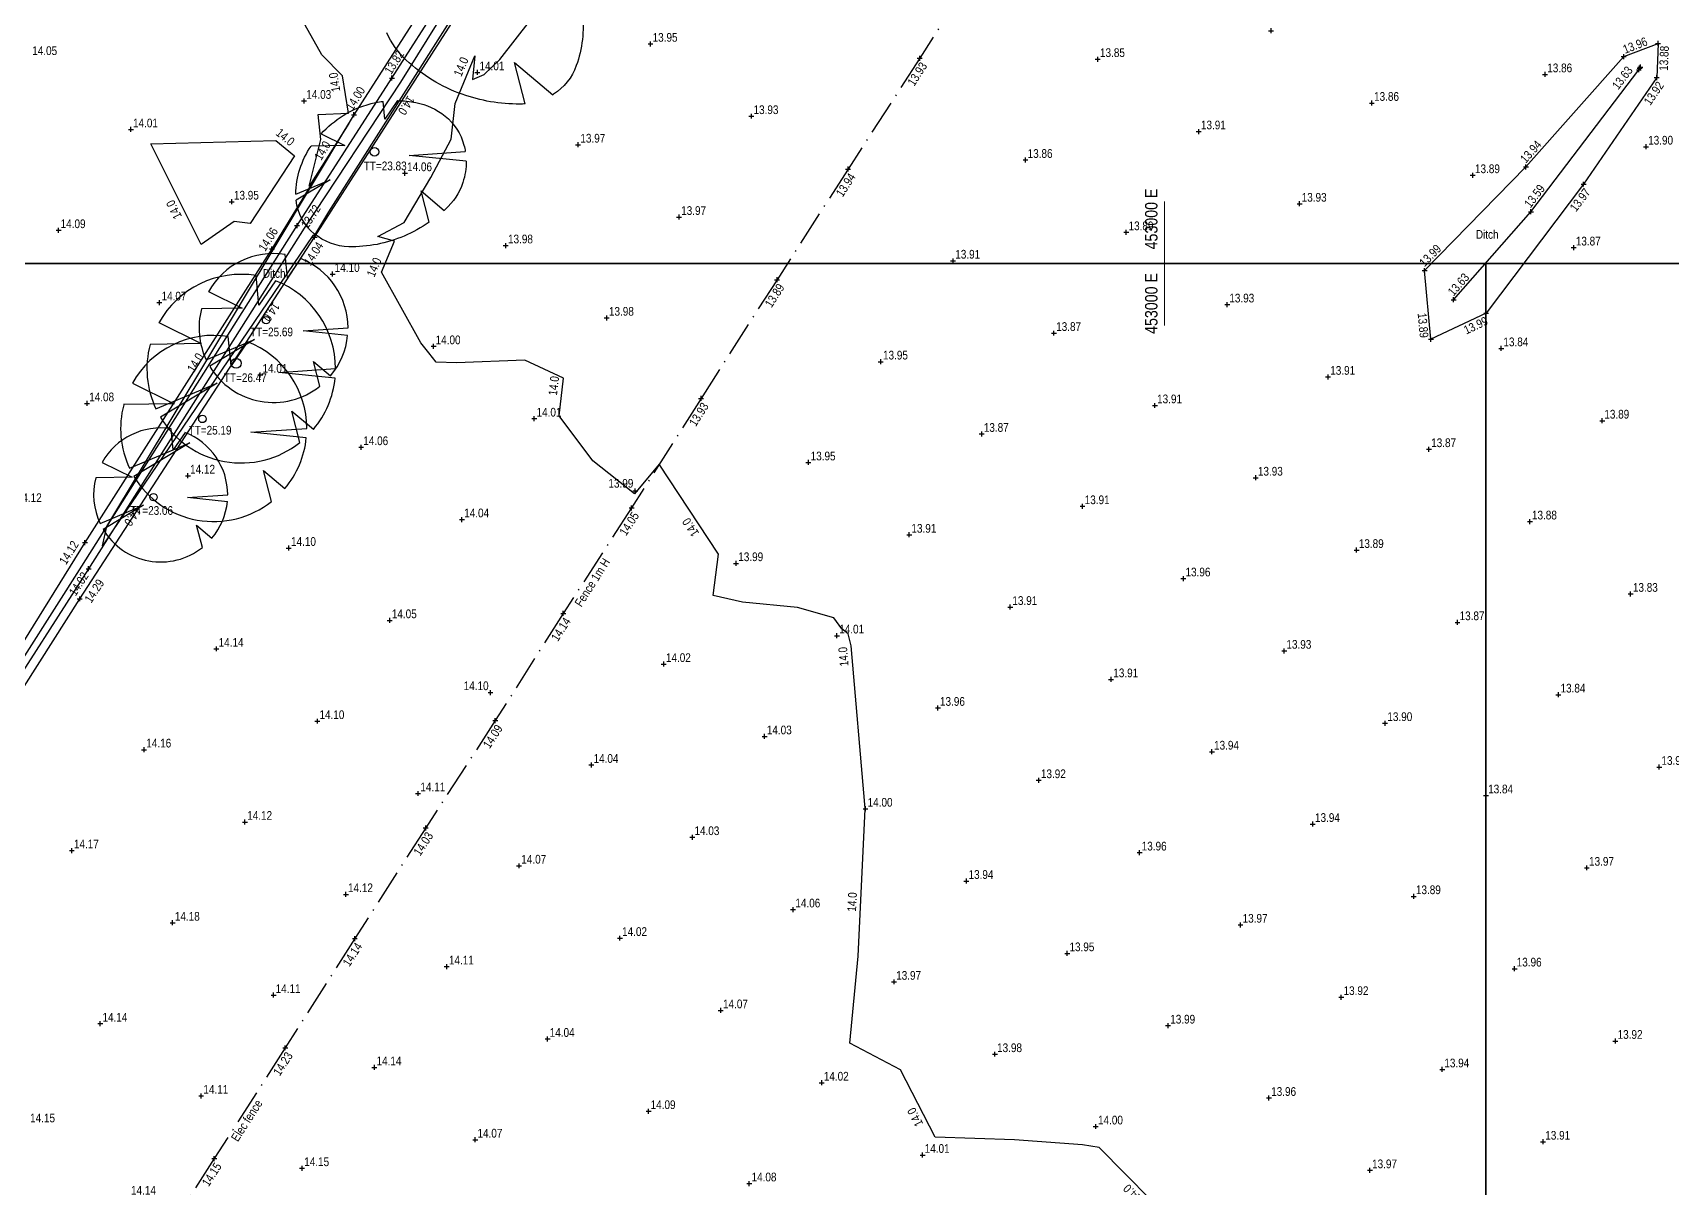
# Model space of a CAD drawing. Extents: x 452260 to 454003, y 451265 to 453203.
# Drawn here: x 452908.8 to 453040.8, y 452652.4 to 452745.5 of the extents above; entities that cross this region are included whole.
import ezdxf
from ezdxf.enums import TextEntityAlignment as Align

# ---------------------------------------------------------------- set-up
doc = ezdxf.new("R2010")
doc.units = 0
doc.header["$LTSCALE"] = 0.7
doc.header["$MEASUREMENT"] = 0
doc.header["$PDMODE"] = 2
doc.header["$PDSIZE"] = 0.2
doc.linetypes.add('Dash-Dot', pattern=[6, 4, -1, 0, -1])
doc.linetypes.add('DASHED', pattern=[5442.857143, 3628.571429, -1814.285714])
for name, color, linetype, lineweight in [('Border', 7, 'Continuous', 25), ('FFS_Tree Top Levels', 94, 'Continuous', 25), ('FPS_Bottom of Bank', 7, 'DASHED', 25), ('FPS_Contours-Minor', 184, 'Continuous', 25), ('FPS_Fence', 42, 'Dash-Dot', 25), ('FPS_Grid', 7, 'Continuous', 13), ('FPS_Invert Level', 7, 'Continuous', 25), ('FPS_Levels', 7, 'Continuous', 25), ('FPS_Spot Levels', 7, 'Continuous', 25), ('FPS_Text', 7, 'Continuous', 25), ('FPS_Top of Bank', 7, 'DASHED', 25), ('FPS_Trees', 77, 'Continuous', 25)]:
    doc.layers.add(name, color=color, linetype=linetype, lineweight=lineweight)
doc.styles.add('Default', font='ARIALN.TTF')
doc.styles.get("Standard").update_dxf_attribs({"font": 'ARIALN.TTF'})

msp = doc.modelspace()

# ---------------------------------------------------------------- linework, layer by layer
at = {"layer": 'Border'}
for points in [[(452587.68, 453140.97), (453126.3, 453140.97), (453126.3, 452726.87), (452587.68, 452726.87)], [(452487.26, 452726.87), (453025.89, 452726.87), (453025.89, 452312.76), (452487.26, 452312.76)], [(453025.89, 452726.87), (453564.51, 452726.87), (453564.51, 452312.76), (453025.89, 452312.76)]]:
    msp.add_lwpolyline(points, close=True, dxfattribs=at)
at = {"layer": 'FPS_Bottom of Bank'}
for p, q in [((452937.76, 452741.82, 13.82), (452950.4, 452761.69, 13.74)), ((452950.82, 452761.38, 13.74), (452938.45, 452741.49, 13.82)), ((453029.52, 452731.05, 13.59), (453038.21, 452742.49, 13.63)), ((452930.12, 452729.93, 13.72), (452937.76, 452741.82, 13.82)), ((452938.45, 452741.49, 13.82), (452930.7, 452729.71, 13.84)), ((453023.29, 452723.95, 13.63), (453029.52, 452731.05, 13.59)), ((452912.77, 452702.48, 14.04), (452930.12, 452729.93, 13.72)), ((452930.7, 452729.71, 13.84), (452913.32, 452702.27, 14.02)), ((452913.32, 452702.27, 14.02), (452889.54, 452665.2, 14.03)), ((452903.53, 452687.94, 14.05), (452912.77, 452702.48, 14.04))]:
    msp.add_line(p, q, dxfattribs=at)
for p in [(453038.21, 452742.49, 13.63), (452937.76, 452741.82, 13.82), (453029.52, 452731.05, 13.59), (452930.12, 452729.93, 13.72), (453023.29, 452723.95, 13.63), (452913.32, 452702.27, 14.02)]:
    msp.add_point(p, dxfattribs=at)
at = {"layer": 'FPS_Contours-Minor', "elevation": 14, "flags": 128}
for points in [[(452946.05, 452752.16), (452932.66, 452731.05), (452931.51, 452729.15), (452931.38, 452729.13), (452915.2, 452705.25), (452914.44, 452704.11), (452914.79, 452705.68), (452928.44, 452728.38), (452934.28, 452738.17), (452931.08, 452733.12), (452932.04, 452736.87), (452931.82, 452738.88), (452934.25, 452738.98), (452933.77, 452741.99), (452932.11, 452743.7), (452927.25, 452752.36)], [(453001, 452649.28), (452994.74, 452655.62), (452993.4, 452655.84), (452987.91, 452656.24), (452981.53, 452656.45), (452978.72, 452661.89), (452974.66, 452664.03), (452975.32, 452671.05), (452975.89, 452682.91), (452975.87, 452682.96), (452975.85, 452683.28), (452974.76, 452696.06), (452974.52, 452697.03), (452974.01, 452697.43), (452973.37, 452698.33), (452970.43, 452699.16), (452966, 452699.58), (452963.63, 452700.12), (452964.07, 452703.46), (452959.3, 452710.71), (452957.31, 452708.32), (452953.95, 452710.98), (452951.22, 452714.61), (452951.57, 452717.63), (452948.46, 452719.08), (452942.96, 452718.86), (452941.32, 452718.92), (452940.74, 452719.68), (452940.09, 452720.48), (452936.91, 452726.18), (452937.96, 452728.68), (452936.62, 452729.06), (452938.75, 452730.17), (452940.88, 452733.82), (452942.54, 452736.89), (452942.84, 452739.77), (452944.45, 452743.6), (452944.24, 452741.7), (452945.18, 452742.12), (452946.46, 452743.31), (452951.21, 452749.45)]]:
    msp.add_lwpolyline(points, dxfattribs=at)
msp.add_lwpolyline([(452926.33, 452730.11), (452925.06, 452730.27), (452922.38, 452728.4), (452918.33, 452736.53), (452928.4, 452736.79), (452929.91, 452735.55)], close=True, dxfattribs=at)
at = {"layer": 'FPS_Fence'}
for p, q in [((452985.98, 452752.36, 13.89), (452980.28, 452743.42, 13.93)), ((452980.28, 452743.42, 13.93), (452974.51, 452734.49, 13.94)), ((452974.51, 452734.49, 13.94), (452968.78, 452725.57, 13.89)), ((452968.78, 452725.57, 13.89), (452962.66, 452716, 13.93)), ((452962.66, 452716, 13.93), (452957.06, 452707.18, 14.05)), ((452957.06, 452707.18, 14.05), (452951.56, 452698.67, 14.14)), ((452951.56, 452698.67, 14.14), (452946.08, 452690.03, 14.09)), ((452946.08, 452690.03, 14.09), (452940.48, 452681.38, 14.03)), ((452940.48, 452681.38, 14.03), (452934.77, 452672.47, 14.14)), ((452934.77, 452672.47, 14.14), (452929.17, 452663.66, 14.23)), ((452929.17, 452663.66, 14.23), (452923.44, 452654.73, 14.15)), ((452923.44, 452654.73, 14.15), (452917.72, 452645.86, 14.14))]:
    msp.add_line(p, q, dxfattribs=at)
for p in [(452980.28, 452743.42, 13.93), (452974.51, 452734.49, 13.94), (452968.78, 452725.57, 13.89), (452962.66, 452716, 13.93), (452957.06, 452707.18, 14.05), (452951.56, 452698.67, 14.14), (452946.08, 452690.03, 14.09), (452940.48, 452681.38, 14.03), (452934.77, 452672.47, 14.14), (452929.17, 452663.66, 14.23), (452923.44, 452654.73, 14.15)]:
    msp.add_point(p, dxfattribs=at)
at = {"layer": 'FPS_Grid'}
for p, q in [((453000, 452726.87), (453000, 452731.87)), ((453000, 452721.87), (453000, 452726.87))]:
    msp.add_line(p, q, dxfattribs=at)
at = {"layer": 'FPS_Invert Level'}
msp.add_point((453038.27, 452742.62, 13.6), dxfattribs=at)
at = {"layer": 'FPS_Spot Levels'}
for p in [(452958.59, 452744.57, 13.95), (453008.58, 452745.64, 13.89), (452994.62, 452743.34, 13.85), (452944.64, 452742.28, 14.01), (453030.66, 452742.11, 13.86), (452930.68, 452739.98, 14.03), (453016.7, 452739.81, 13.86), (452966.72, 452738.75, 13.93), (452916.73, 452737.68, 14.01), (453002.75, 452737.51, 13.91), (452952.76, 452736.45, 13.97), (453038.79, 452736.28, 13.9), (452938.81, 452734.15, 14.06), (452988.8, 452735.22, 13.86), (453024.83, 452733.99, 13.89), (452924.85, 452731.85, 13.95), (453010.88, 452731.69, 13.93), (452960.89, 452730.62, 13.97), (452910.9, 452729.55, 14.09), (452996.92, 452729.39, 13.89), (452946.93, 452728.32, 13.98), (453032.96, 452728.16, 13.87), (452982.97, 452727.09, 13.91), (452932.98, 452726.02, 14.1), (452919.03, 452723.72, 14.07), (453005.05, 452723.56, 13.93), (452955.06, 452722.49, 13.98), (452991.09, 452721.26, 13.87), (452941.11, 452720.2, 14), (453027.13, 452720.03, 13.84), (452977.14, 452718.96, 13.95), (452927.15, 452717.9, 14.01), (453013.18, 452717.73, 13.91), (452913.2, 452715.6, 14.08), (452949.23, 452714.37, 14.01), (452999.22, 452715.43, 13.91), (453035.26, 452714.2, 13.89), (452985.27, 452713.14, 13.87), (452935.28, 452712.07, 14.06), (453021.3, 452711.9, 13.87), (452971.31, 452710.84, 13.95), (452921.32, 452709.77, 14.12), (453007.35, 452709.61, 13.93), (452957.36, 452708.54, 13.99), (452993.39, 452707.31, 13.91), (452943.4, 452706.24, 14.04), (452979.44, 452705.01, 13.91), (453029.43, 452706.08, 13.88), (452929.45, 452703.94, 14.1), (453015.47, 452703.78, 13.89), (452965.48, 452702.71, 13.99), (453001.52, 452701.48, 13.96), (453037.55, 452700.25, 13.83), (452987.57, 452699.18, 13.91), (452937.58, 452698.11, 14.05), (453023.6, 452697.95, 13.87), (452923.62, 452695.82, 14.14), (452973.61, 452696.88, 14.01), (452959.66, 452694.59, 14.02), (453009.65, 452695.65, 13.93), (452995.69, 452693.35, 13.91), (452945.7, 452692.29, 14.1), (453031.73, 452692.12, 13.84), (452981.74, 452691.06, 13.96), (452931.75, 452689.99, 14.1), (453017.77, 452689.82, 13.9), (452967.78, 452688.76, 14.03), (452917.79, 452687.69, 14.16), (453003.82, 452687.53, 13.94), (452953.83, 452686.46, 14.04), (452989.86, 452685.23, 13.92), (453039.85, 452686.29, 13.94), (452939.87, 452684.16, 14.11), (453025.9, 452684, 13.84), (452975.91, 452682.93, 14), (452925.92, 452681.86, 14.12), (453011.94, 452681.7, 13.94), (452961.96, 452680.63, 14.03), (452911.97, 452679.56, 14.17), (452997.99, 452679.4, 13.96), (452948, 452678.33, 14.07), (453034.02, 452678.17, 13.97), (452934.05, 452676.03, 14.12), (452984.04, 452677.1, 13.94), (452970.08, 452674.8, 14.06), (453020.07, 452675.87, 13.89), (452920.09, 452673.74, 14.18), (453006.12, 452673.57, 13.97), (452956.13, 452672.5, 14.02), (452992.16, 452671.27, 13.95), (452942.17, 452670.21, 14.11), (453028.2, 452670.04, 13.96), (452978.21, 452668.98, 13.97), (452928.22, 452667.91, 14.11), (452964.25, 452666.68, 14.07), (453014.24, 452667.74, 13.92), (452914.26, 452665.61, 14.14), (453000.29, 452665.45, 13.99), (452950.3, 452664.38, 14.04), (453036.32, 452664.21, 13.92), (452986.33, 452663.15, 13.98), (452936.35, 452662.08, 14.14), (453022.37, 452661.92, 13.94), (452972.38, 452660.85, 14.02), (452922.39, 452659.78, 14.11), (453008.41, 452659.62, 13.96), (452958.43, 452658.55, 14.09), (452944.47, 452656.25, 14.07), (452994.46, 452657.32, 14), (452980.51, 452655.02, 14.01), (453030.49, 452656.09, 13.91), (452930.52, 452653.95, 14.15), (453016.54, 452653.79, 13.97), (452966.55, 452652.72, 14.08)]:
    msp.add_point(p, dxfattribs=at)
at = {"layer": 'FPS_Text'}
msp.add_point((453038.33, 452742.71, 13.72), dxfattribs=at)
at = {"layer": 'FPS_Top of Bank'}
for p, q in [((452947.16, 452758.45, 13.92), (452934.7, 452738.86, 14)), ((452931.53, 452729, 14.04), (452949.02, 452756.33, 14.07)), ((453029.11, 452734.66, 13.94), (453036.99, 452743.55, 13.96)), ((453036.99, 452743.55, 13.96), (453039.76, 452744.61, 13.88)), ((453039.76, 452744.61, 13.88), (453039.65, 452741.86, 13.92)), ((453039.65, 452741.86, 13.92), (453033.76, 452733.27, 13.97)), ((452934.7, 452738.86, 14), (452928.09, 452728.05, 14.06)), ((453020.95, 452726.31, 13.99), (453029.11, 452734.66, 13.94)), ((453033.76, 452733.27, 13.97), (453025.91, 452722.86, 13.99)), ((452912.61, 452699.85, 14.29), (452931.53, 452729, 14.04)), ((452928.09, 452728.05, 14.06), (452913.03, 452704.38, 14.12)), ((453021.46, 452720.77, 13.89), (453020.95, 452726.31, 13.99)), ((453025.91, 452722.86, 13.99), (453021.46, 452720.77, 13.89)), ((452913.03, 452704.38, 14.12), (452901.43, 452685.83, 14.16)), ((452901.3, 452682.05, 14.28), (452912.61, 452699.85, 14.29))]:
    msp.add_line(p, q, dxfattribs=at)
for p in [(453039.76, 452744.61, 13.88), (453036.99, 452743.55, 13.96), (453039.65, 452741.86, 13.92), (452934.7, 452738.86, 14), (453029.11, 452734.66, 13.94), (453033.76, 452733.27, 13.97), (452931.53, 452729, 14.04), (452928.09, 452728.05, 14.06), (453020.95, 452726.31, 13.99), (453025.91, 452722.86, 13.99), (453021.46, 452720.77, 13.89), (452913.03, 452704.38, 14.12), (452912.61, 452699.85, 14.29)]:
    msp.add_point(p, dxfattribs=at)
at = {"layer": 'FPS_Trees'}
for points in [[(452952.98, 452747.84, -0.022686), (452953.11, 452747.07, -0.113386), (452952.61, 452742.82, -0.166848), (452950.78, 452740.51, -0.00371), (452950.72, 452740.47, -0.085747)], [(452943.42, 452740.51, -0.103145), (452938.91, 452743.27, -0.100562), (452937.35, 452745.47, -0.159026)], [(452932.05, 452737.33, -0.062667), (452933.83, 452738.8, -0.092034), (452936.44, 452739.84, -0.018648), (452937.06, 452739.94, -0.12241)], [(452938.21, 452740, -0.04389), (452939.69, 452739.85, -0.12241), (452942.04, 452738.76, -0.159094), (452943.56, 452736.42, -0.025458), (452943.67, 452735.89, -0.128426)], [(452948.5, 452739.74, -0.022213), (452948.05, 452739.72, -0.085747), (452943.42, 452740.51, -0.103145)], [(452930.02, 452732.46, -0.148377), (452931.24, 452736.33, -0.083779)], [(452943.74, 452735.13, -0.08397), (452943.47, 452733.4, -0.128426), (452942.06, 452731.23, -0.002501), (452941.97, 452731.15, -0.107834)], [(452931.5, 452729.27, -0.196667), (452930.04, 452731.98, -0.149504)], [(452940.76, 452730.2, -0.04858), (452938.74, 452729.09, -0.107834), (452934.28, 452728.23, -0.167651), (452931.5, 452729.27, -0.225598)]]:
    msp.add_lwpolyline(points, format="xyb", dxfattribs=at)
at = {"layer": 'FPS_Trees', "color": 77, "linetype": 'Continuous', "lineweight": 25}
for points in [[(452948.5, 452739.74, 13.76), (452947.64, 452743.07, 13.76), (452950.72, 452740.47, 13.76)], [(452938.21, 452740, 13.92), (452937.19, 452738.5, 13.92), (452937.06, 452739.94, 13.92)], [(452932.05, 452737.33, 13.92), (452933.97, 452736.38, 13.92), (452931.24, 452736.33, 13.92)], [(452943.74, 452735.13, 13.92), (452939.14, 452735.59, 13.92), (452943.67, 452735.89, 13.92)], [(452930.02, 452732.46, 13.92), (452932.77, 452733.62, 13.92), (452930.04, 452731.98, 13.92)], [(452940.76, 452730.2, 13.92), (452940.11, 452732.72, 13.92), (452941.97, 452731.15, 13.92)], [(452930.4, 452727.28, 14.29), (452929.34, 452725.73, 14.29), (452929.16, 452727.61, 14.29)], [(452928.38, 452725.49, 14.05), (452927.04, 452723.53, 14.05), (452926.82, 452725.91, 14.05)], [(452922.98, 452724.61, 14.29), (452925.68, 452723.27, 14.29), (452922.42, 452723.21, 14.29)], [(452918.99, 452722.11, 14.05), (452922.4, 452720.42, 14.05), (452918.27, 452720.34, 14.05)], [(452926.12, 452720.57, 14.14), (452924.8, 452718.64, 14.14), (452924.57, 452720.99, 14.14)], [(452934.19, 452721.08, 14.29), (452930.61, 452721.44, 14.29), (452934.22, 452721.68, 14.29)], [(452922.8, 452719.12, 14.29), (452926.68, 452720.75, 14.29), (452923.08, 452718.59, 14.29)], [(452933.19, 452717.64, 14.05), (452928.65, 452718.1, 14.05), (452933.22, 452718.4, 14.05)], [(452931.95, 452716.98, 14.29), (452931.44, 452718.98, 14.29), (452932.81, 452717.82, 14.29)], [(452916.85, 452717.24, 14.14), (452920.22, 452715.57, 14.14), (452916.14, 452715.5, 14.14)], [(452918.75, 452715.15, 14.05), (452923.67, 452717.23, 14.05), (452919.11, 452714.48, 14.05)], [(452930.35, 452712.45, 14.05), (452929.7, 452714.98, 14.05), (452931.44, 452713.51, 14.05)], [(452921.09, 452713.26, 14.13), (452920.14, 452711.86, 14.13), (452919.98, 452713.56, 14.13)], [(452930.86, 452712.83, 14.14), (452926.38, 452713.28, 14.14), (452930.9, 452713.58, 14.14)], [(452916.62, 452710.37, 14.14), (452921.47, 452712.42, 14.14), (452916.97, 452709.71, 14.14)], [(452914.42, 452710.85, 14.13), (452916.84, 452709.66, 14.13), (452913.91, 452709.6, 14.13)], [(452928.06, 452707.7, 14.14), (452927.42, 452710.2, 14.14), (452929.13, 452708.75, 14.14)], [(452924.5, 452707.68, 14.13), (452921.28, 452708.01, 14.13), (452924.53, 452708.22, 14.13)], [(452914.25, 452705.91, 14.13), (452917.74, 452707.39, 14.13), (452914.5, 452705.44, 14.13)], [(452922.49, 452703.99, 14.13), (452922.02, 452705.79, 14.13), (452923.26, 452704.75, 14.13)]]:
    msp.add_polyline3d(points, dxfattribs=at)
at = {"layer": 'FPS_Trees', "color": 42, "linetype": 'Continuous', "lineweight": 25}
for centre, radius in [((452936.36, 452735.87, 13.92), 0.35), ((452927.62, 452722.31, 14.29), 0.3), ((452925.21, 452718.83, 14.05), 0.4), ((452922.49, 452714.35, 14.14), 0.3), ((452918.55, 452708.04, 14.13), 0.3)]:
    msp.add_circle(centre, radius, dxfattribs=at)
at = {"layer": 'FPS_Trees', "color": 77, "linetype": 'Continuous', "lineweight": 25}
for centre, radius, start, end in [((452928.22, 452721.68, 14.29), 6, 80.968, 150.872), ((452928.22, 452721.68, 14.29), 6, 0, 68.758), ((452925.62, 452718.4, 14.05), 7.6, 80.968, 150.872), ((452925.62, 452718.4, 14.05), 7.6, 0, 68.758), ((452928.22, 452721.68, 14.29), 6, 165.198, 205.304), ((452923.4, 452713.58, 14.14), 7.5, 80.968, 150.872), ((452928.22, 452721.68, 14.29), 6, 319.896, 354.273), ((452925.62, 452718.4, 14.05), 7.6, 165.198, 205.304), ((452923.4, 452713.58, 14.14), 7.5, 0, 68.758), ((452928.22, 452721.68, 14.29), 6, 211.031, 308.435), ((452925.62, 452718.4, 14.05), 7.6, 319.896, 354.273), ((452923.4, 452713.58, 14.14), 7.5, 165.198, 205.304), ((452925.62, 452718.4, 14.05), 7.6, 211.031, 308.435), ((452919.13, 452708.22, 14.13), 5.4, 80.968, 150.872), ((452919.13, 452708.22, 14.13), 5.4, 0, 68.758), ((452923.4, 452713.58, 14.14), 7.5, 319.896, 354.273), ((452919.13, 452708.22, 14.13), 5.4, 165.198, 205.304), ((452923.4, 452713.58, 14.14), 7.5, 211.031, 308.435), ((452919.13, 452708.22, 14.13), 5.4, 319.896, 354.273), ((452919.13, 452708.22, 14.13), 5.4, 211.031, 308.435)]:
    msp.add_arc(centre, radius, start, end, dxfattribs=at)

# ---------------------------------------------------------------- texts
at = {"layer": 'FFS_Tree Top Levels', "style": 'Default'}
for s, p in [('TT=23.83', (452935.49, 452734.39)), ('TT=25.69', (452926.33, 452721.01)), ('TT=26.47', (452924.22, 452717.32)), ('TT=25.19', (452921.38, 452713.09)), ('TT=23.06', (452916.67, 452706.62))]:
    msp.add_text(s, height=0.7, dxfattribs=at).set_placement(p)
at = {"layer": 'FPS_Contours-Minor', "style": 'Default'}
for rotation, p in [(67.139, (452943.65, 452742.6, 14)), (99.1766, (452933.48, 452741.54, 14)), (237.6337, (452938.63, 452739.8, 14)), (320.7554, (452928.95, 452736.79, 14)), (59.2132, (452932.46, 452735.8, 14)), (116.464, (452920.51, 452731.37, 14)), (67.1272, (452936.64, 452726.44, 14)), (235.8805, (452927.76, 452723.16, 14)), (58.9759, (452922.22, 452718.71, 14)), (83.3952, (452951.14, 452716.98, 14)), (235.8805, (452916.58, 452706.67, 14)), (123.3472, (452962.11, 452705.8, 14)), (94.8905, (452974.48, 452695.22, 14)), (87.227, (452975.18, 452675.4, 14)), (117.2992, (452980.22, 452658.23, 14)), (134.6267, (452997.65, 452652.18, 14))]:
    msp.add_text('14.0', height=0.7, rotation=rotation, dxfattribs=at).set_placement(p, align=Align.CENTER)
at = {"layer": 'FPS_Grid'}
for p in [(452999.43, 452728.01), (452999.43, 452721.2)]:
    msp.add_text('453000 E', height=1, rotation=90, dxfattribs=at).set_placement(p)
at = {"layer": 'FPS_Levels'}
for s, rotation, p in [('13.96', 21.0805, (453037.1, 452743.77)), ('13.82', 57.5372, (452937.7, 452742.06)), ('13.63', 52.7752, (453036.55, 452740.83)), ('13.94', 48.4206, (453029.1, 452734.91)), ('13.59', 52.7752, (453029.48, 452731.3)), ('13.72', 57.2986, (452930.97, 452729.62)), ('14.04', 57.3909, (452931.2, 452726.63)), ('13.99', 45.6729, (453020.95, 452726.56)), ('13.63', 48.7621, (453023.28, 452724.2)), ('14.29', 57.0219, (452913.53, 452699.45))]:
    msp.add_text(s, height=0.7, rotation=rotation, dxfattribs=at).set_placement(p)
for s, rotation, p in [('13.88', 87.5457, (453039.93, 452744.43)), ('13.93', 57.1512, (452980.33, 452743.18)), ('14.00', 58.5507, (452935.04, 452741.22)), ('13.92', 55.6048, (453039.69, 452741.62)), ('13.94', 57.2878, (452974.56, 452734.24)), ('13.97', 52.971, (453033.8, 452733.02)), ('14.06', 57.5517, (452928.03, 452729.86)), ('13.89', 57.419, (452968.83, 452725.33)), ('13.89', -84.7329, (453021.27, 452720.92)), ('13.99', 25.2476, (453025.83, 452722.63)), ('13.93', 57.5717, (452962.72, 452715.75)), ('14.05', 57.1344, (452957.12, 452706.94)), ('14.12', 57.9732, (452911.97, 452704.61)), ('14.02', 57.3249, (452912.77, 452702.09)), ('14.14', 57.5885, (452951.61, 452698.43)), ('14.09', 57.0904, (452946.13, 452689.79)), ('14.03', 57.347, (452940.53, 452681.14)), ('14.14', 57.5722, (452934.82, 452672.22)), ('14.23', 57.3063, (452929.22, 452663.41)), ('14.15', 57.1776, (452923.49, 452654.49))]:
    msp.add_text(s, height=0.7, rotation=rotation, dxfattribs=at).set_placement(p, align=Align.TOP_RIGHT)
at = {"layer": 'FPS_Spot Levels', "style": 'Default'}
for s, p in [('13.95', (452958.76, 452744.75, 13.95)), ('14.05', (452908.78, 452743.68, 14.05)), ('13.85', (452994.8, 452743.52, 13.85)), ('14.01', (452944.81, 452742.45, 14.01)), ('13.86', (453030.83, 452742.29, 13.86)), ('14.03', (452930.86, 452740.15, 14.03)), ('13.93', (452966.89, 452738.92, 13.93)), ('13.86', (453016.88, 452739.99, 13.86)), ('14.01', (452916.9, 452737.85, 14.01)), ('13.91', (453002.93, 452737.69, 13.91)), ('13.97', (452952.94, 452736.62, 13.97)), ('13.90', (453038.96, 452736.46, 13.9)), ('13.86', (452988.97, 452735.39, 13.86)), ('14.06', (452938.98, 452734.32, 14.06)), ('13.89', (453025.01, 452734.16, 13.89)), ('13.95', (452925.03, 452732.03, 13.95)), ('13.93', (453011.05, 452731.86, 13.93)), ('14.09', (452911.07, 452729.73, 14.09)), ('13.97', (452961.06, 452730.79, 13.97)), ('13.89', (452997.1, 452729.56, 13.89)), ('13.98', (452947.11, 452728.5, 13.98)), ('13.87', (453033.13, 452728.33, 13.87)), ('13.91', (452983.14, 452727.27, 13.91)), ('14.10', (452933.15, 452726.2, 14.1)), ('14.07', (452919.2, 452723.9, 14.07)), ('13.93', (453005.22, 452723.74, 13.93)), ('13.98', (452955.24, 452722.67, 13.98)), ('14.00', (452941.28, 452720.37, 14)), ('13.87', (452991.27, 452721.44, 13.87)), ('13.95', (452977.32, 452719.14, 13.95)), ('13.84', (453027.3, 452720.21, 13.84)), ('14.01', (452927.33, 452718.07, 14.01)), ('13.91', (453013.35, 452717.91, 13.91)), ('14.08', (452913.37, 452715.77, 14.08)), ('13.91', (452999.4, 452715.61, 13.91)), ('14.01', (452949.41, 452714.54, 14.01)), ('13.89', (453035.43, 452714.38, 13.89)), ('13.87', (452985.44, 452713.31, 13.87)), ('14.06', (452935.45, 452712.24, 14.06)), ('13.87', (453021.48, 452712.08, 13.87)), ('14.12', (452921.5, 452709.95, 14.12)), ('13.95', (452971.49, 452711.01, 13.95)), ('13.93', (453007.52, 452709.78, 13.93)), ('13.99', (452955.2, 452708.81, 13.99)), ('14.12', (452907.54, 452707.65, 14.12)), ('13.91', (452993.57, 452707.48, 13.91)), ('14.04', (452943.58, 452706.42, 14.04)), ('13.88', (453029.6, 452706.25, 13.88)), ('13.91', (452979.61, 452705.18, 13.91)), ('14.10', (452929.63, 452704.12, 14.1)), ('13.89', (453015.65, 452703.95, 13.89)), ('13.99', (452965.66, 452702.89, 13.99)), ('13.96', (453001.69, 452701.66, 13.96)), ('13.91', (452987.74, 452699.36, 13.91)), ('13.83', (453037.73, 452700.42, 13.83)), ('14.05', (452937.75, 452698.29, 14.05)), ('13.87', (453023.77, 452698.13, 13.87)), ('14.01', (452973.79, 452697.06, 14.01)), ('14.14', (452923.8, 452695.99, 14.14)), ('13.93', (453009.82, 452695.83, 13.93)), ('14.02', (452959.83, 452694.76, 14.02)), ('13.91', (452995.87, 452693.53, 13.91)), ('14.10', (452943.54, 452692.49, 14.1)), ('13.84', (453031.9, 452692.3, 13.84)), ('14.10', (452931.92, 452690.16, 14.1)), ('13.96', (452981.91, 452691.23, 13.96)), ('13.90', (453017.95, 452690, 13.9)), ('14.03', (452967.96, 452688.93, 14.03)), ('14.16', (452917.97, 452687.87, 14.16)), ('13.94', (453003.99, 452687.7, 13.94)), ('14.04', (452954, 452686.63, 14.04)), ('13.94', (453040.03, 452686.47, 13.94)), ('13.92', (452990.04, 452685.4, 13.92)), ('14.11', (452940.05, 452684.34, 14.11)), ('13.84', (453026.07, 452684.17, 13.84)), ('14.12', (452926.1, 452682.04, 14.12)), ('14.00', (452976.08, 452683.1, 14)), ('14.03', (452962.13, 452680.81, 14.03)), ('13.94', (453012.12, 452681.87, 13.94)), ('14.17', (452912.14, 452679.74, 14.17)), ('13.96', (452998.16, 452679.57, 13.96)), ('14.07', (452948.18, 452678.51, 14.07)), ('13.97', (453034.2, 452678.34, 13.97)), ('13.94', (452984.21, 452677.28, 13.94)), ('14.12', (452934.22, 452676.21, 14.12)), ('13.89', (453020.25, 452676.05, 13.89)), ('14.06', (452970.26, 452674.98, 14.06)), ('14.18', (452920.27, 452673.91, 14.18)), ('13.97', (453006.29, 452673.75, 13.97)), ('14.02', (452956.3, 452672.68, 14.02)), ('13.95', (452992.34, 452671.45, 13.95)), ('14.11', (452942.35, 452670.38, 14.11)), ('13.96', (453028.37, 452670.22, 13.96)), ('13.97', (452978.38, 452669.15, 13.97)), ('14.11', (452928.39, 452668.08, 14.11)), ('13.92', (453014.42, 452667.92, 13.92)), ('14.07', (452964.43, 452666.85, 14.07)), ('14.14', (452914.44, 452665.78, 14.14)), ('13.99', (453000.46, 452665.62, 13.99)), ('14.04', (452950.47, 452664.55, 14.04)), ('13.92', (453036.5, 452664.39, 13.92)), ('14.14', (452936.52, 452662.26, 14.14)), ('13.98', (452986.51, 452663.32, 13.98)), ('14.02', (452972.55, 452661.02, 14.02)), ('13.94', (453022.54, 452662.09, 13.94)), ('14.11', (452922.57, 452659.96, 14.11)), ('13.96', (453008.59, 452659.79, 13.96)), ('14.09', (452958.6, 452658.73, 14.09)), ('14.15', (452908.61, 452657.66, 14.15)), ('14.00', (452994.64, 452657.49, 14)), ('14.07', (452944.65, 452656.43, 14.07)), ('13.91', (453030.67, 452656.26, 13.91)), ('14.01', (452980.68, 452655.2, 14.01)), ('14.15', (452930.69, 452654.13, 14.15)), ('13.97', (453016.72, 452653.96, 13.97)), ('14.14', (452916.74, 452651.83, 14.14)), ('14.08', (452966.73, 452652.9, 14.08))]:
    msp.add_text(s, height=0.7, dxfattribs=at).set_placement(p)
at = {"layer": 'FPS_Text'}
for p in [(453025.08, 452728.87), (452927.36, 452725.72)]:
    msp.add_text('Ditch', height=0.7, dxfattribs=at).set_placement(p)
for s, rotation, p in [('Fence 1m H', 57.512, (452953.02, 452699.14)), ('Elec fence', 57.3029, (452925.34, 452656.04))]:
    msp.add_text(s, height=0.7, rotation=rotation, dxfattribs=at).set_placement(p)

doc.saveas('drawing.dxf')
